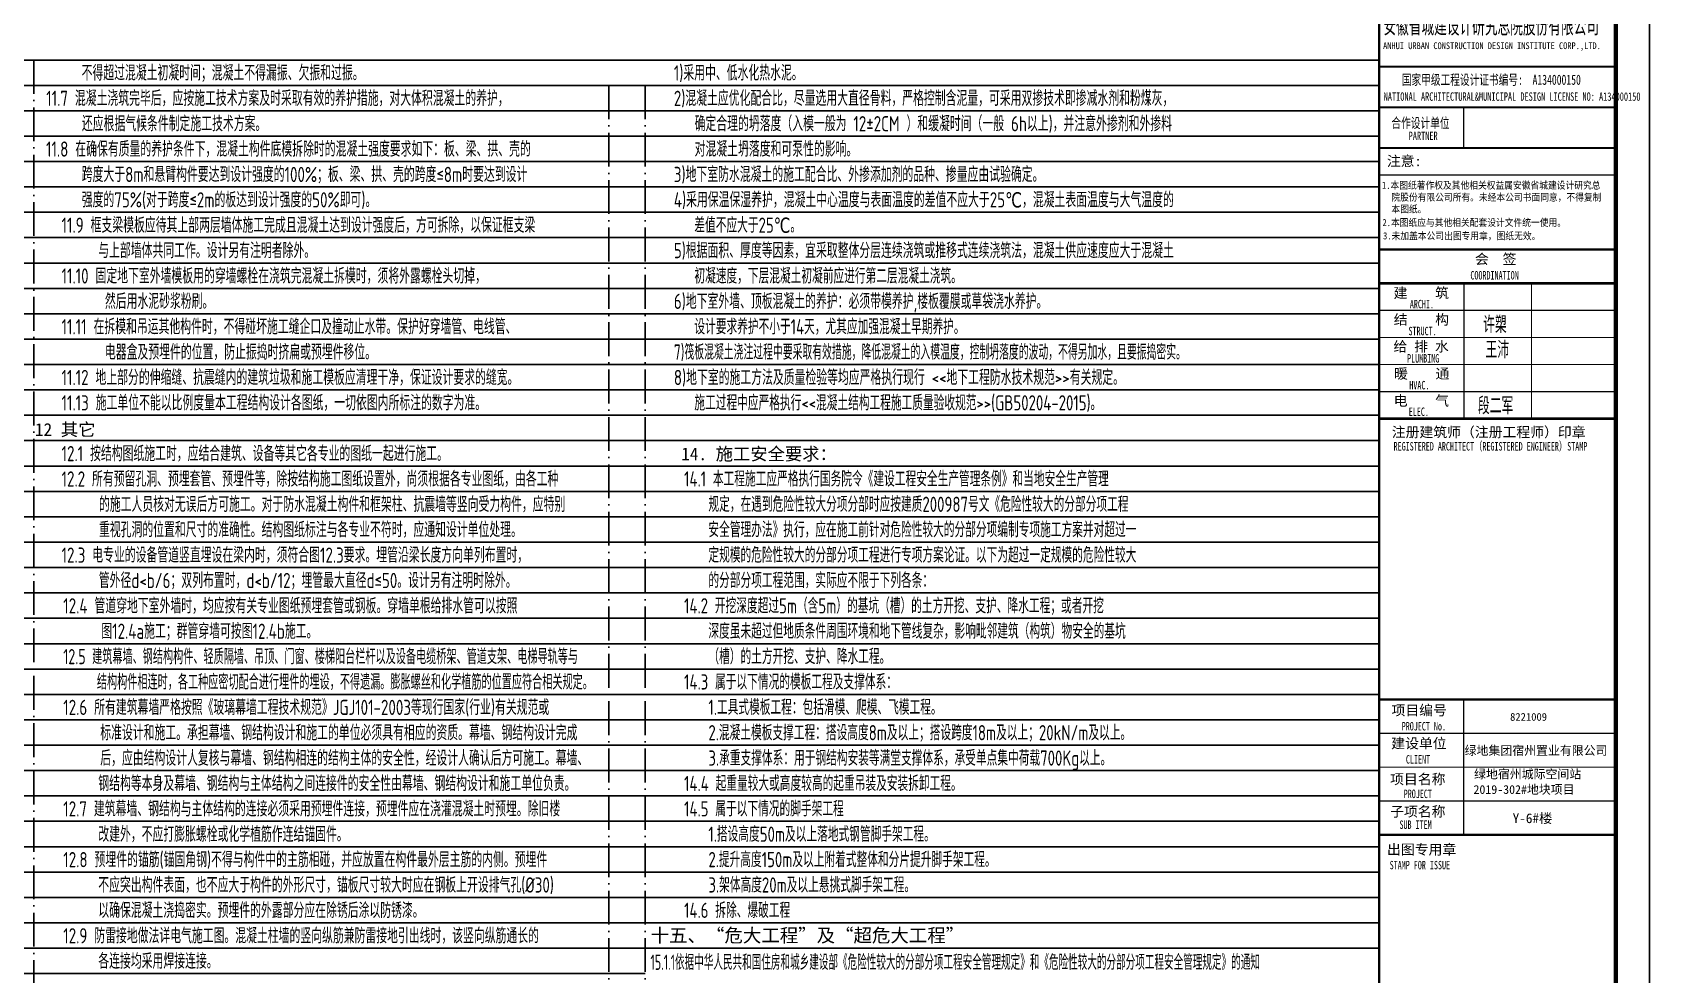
# Model space of a CAD drawing. Extents: x -1712635 to -854203, y -534641 to -21985.
# Drawn here: x -1538280 to -1490463, y -92424 to -64576 of the extents above; entities that cross this region are included whole.
import ezdxf

# ---------------------------------------------------------------- set-up
doc = ezdxf.new("R2010")
doc.units = 0
doc.header["$LTSCALE"] = 1000
doc.linetypes.add('D1', pattern=[14, 10, -2, 0, -2])
doc.layers.get('Defpoints').update_dxf_attribs({"linetype": 'CONTINUOUS'})
for name, color, linetype in [('C-SHET-TTLB', 11, 'CONTINUOUS'), ('CAPTION', 2, 'CONTINUOUS'), ('PUB_TITLE', 4, 'CONTINUOUS'), ('STEEL', 7, 'CONTINUOUS'), ('图签文字', 4, 'CONTINUOUS'), ('水平筋标注', 7, 'CONTINUOUS')]:
    doc.layers.add(name, color=color, linetype=linetype)
for name, color, linetype, lineweight in [('S-1-TEXT', 7, 'CONTINUOUS', 18), ('S-1-修改', 23, 'CONTINUOUS', 18), ('图框', 9, 'CONTINUOUS', 18), ('图签', 147, 'CONTINUOUS', 18)]:
    doc.layers.add(name, color=color, linetype=linetype, lineweight=lineweight)
doc.styles.add('HT', font='simhei.ttf')
doc.styles.add('TS', font='tssdeng.shx', dxfattribs={"width": 0.7, "bigfont": 'tssdchn.shx'})
doc.styles.add('TSSD_REIN', font='tssdeng.shx', dxfattribs={"width": 0.7, "height": 300, "bigfont": 'tssdchn.shx'})
doc.styles.add('宋体', font='', dxfattribs={"height": 50})
doc.styles.add('建筑图签-1', font='simhei.ttf', dxfattribs={"width": 0.7})
doc.styles.add('建筑图签-2', font='TXT.shx', dxfattribs={"width": 0.5, "bigfont": 'HZTXT.shx'})
doc.styles.add('黑体', font='simhei.ttf')
doc.styles.get('宋体').set_extended_font_data('SimSun')

# ---------------------------------------------------------------- blocks, each defined once
blk = doc.blocks.new('20210804.19142487')
at = {"layer": '图框'}
for p, q in [((25, 53800), (7025, 53800)), ((25, 53800), (7025, 53800)), ((25, 52600), (7025, 52600))]:
    blk.add_line(p, q, dxfattribs=at)
for points, const_width in [([(25, 0), (25, 57400)], 70), ([(25, 53800), (7025, 53800)], 60), ([(25, 52600), (7025, 52600)], 60), ([(25, 52600), (7025, 52600)], 60), ([(2525, 52600), (2525, 51400)], 35), ([(25, 51400), (7025, 51400)], 60), ([(25, 51400), (7025, 51400)], 60), ([(25, 50599), (7025, 50599)], 35), ([(34, 48400), (7034, 48400)], 60), ([(34, 47400), (7034, 47400)], 70), ([(34, 47400), (7034, 47400)], 70), ([(2534, 47400), (2534, 43400)], 35), ([(4534, 47400), (4534, 43400)], 35), ([(34, 46600), (7034, 46600)], 35), ([(34, 45800), (7034, 45800)], 35), ([(34, 45000), (7034, 45000)], 35), ([(34, 44200), (7034, 44200)], 35), ([(34, 43400), (7034, 43400)], 70), ([(25, 35100), (7025, 35100)], 70), ([(25, 35100), (7025, 35100)], 70), ([(2525, 31100), (2525, 35100)], 35), ([(25, 34100), (7025, 34100)], 35), ([(25, 33100), (7025, 33100)], 35), ([(25, 32100), (7025, 32100)], 35), ([(7025, 31100), (25, 31100)], 70)]:
    blk.add_lwpolyline(points, dxfattribs=dict(at, const_width=const_width))
at = {"layer": 'PUB_TITLE', "style": 'HT', "width": 0.88}
for s, p in [('1.本图纸著作权及其他相关权益属安徽省城建设计研究总', (111, 50193)), ('院股份有限公司所有。未经本公司书面同意，不得复制', (390, 49839)), (' 2.本图纸应与其他相关配套设计文件统一使用。 ', (0, 49092)), ('本图纸。', (390, 49489)), ('3.未加盖本公司出图专用章，图纸无效。', (143, 48698))]:
    blk.add_text(s, height=210, dxfattribs=at).set_placement(p)
at = {"layer": '图签', "color": 2, "style": '宋体'}
blk.add_text('8221009', height=229.3, dxfattribs=at).set_placement((3899, 34472))
at = {"layer": '图签', "color": 154, "style": '宋体'}
for s, height, p in [('绿地集团宿州置业有限公司', 258.01, (2555, 33462)), ('绿地宿州城际空间站', 258, (2834, 32766)), ('2019-302#地块项目', 258.01, (2817, 32311)), ('Y-6#楼', 286.7, (3974, 31448))]:
    blk.add_text(s, height=height, dxfattribs=at).set_placement(p)
at = {"layer": '图签文字', "color": 7, "style": '建筑图签-1'}
for s, height, width, p in [('安徽省城建设计研究总院股份有限公司', 500, 0.55, (153, 54777)), ('国家甲级工程设计证书编号:  A134000150', 300, 0.7, (697, 53267)), ('合作设计单位', 300, 0.7, (390, 51990))]:
    blk.add_text(s, height=height, dxfattribs=dict(at, width=width)).set_placement(p)
at = {"layer": '图签文字', "linetype": 'Continuous', "style": '建筑图签-1', "width": 0.91}
blk.add_text('ANHUI URBAN CONSTRUCTION DESIGN INSTITUTE CORP.,LTD.', height=200, dxfattribs=at).set_placement((144, 54322))
at = {"layer": '图签文字', "style": '建筑图签-1'}
for s, width, p in [('NATIONAL ARCHITECTURAL&MUNICIPAL DESIGN LICENSE NO: A134000150', 0.6, (162, 52795)), ('PARTNER', 0.6, (900, 51634)), ('COORDINATION', 0.7, (2725, 47513)), ('ARCHI.', 0.7, (935, 46662)), ('STRUCT.', 0.7, (895, 45865)), ('PLUMBING', 0.7, (854, 45058)), ('HVAC.', 0.7, (919, 44265)), ('ELEC.', 0.7, (904, 43480)), ('REGISTERED ARCHITECT（REGISTERED ENGINEER）STAMP', 0.7, (454, 42459)), ('PROJECT No.', 0.7, (695, 34185, -1799)), ('CLIENT', 0.7, (819, 33206)), ('PROJECT', 0.7, (754, 32187)), ('SUB ITEM', 0.7, (628, 31276)), ('STAMP FOR ISSUE', 0.7, (338, 30081))]:
    blk.add_text(s, height=250, dxfattribs=dict(at, width=width)).set_placement(p)
at = {"layer": '图签文字', "color": 7, "style": '建筑图签-1'}
for s, p in [('注意:', (257, 50863)), ('会  签', (2860, 47968)), ('建    筑', (455, 46967)), ('结    构', (459, 46179)), ('给 排 水', (450, 45385)), ('暖    通', (468, 44582)), ('电    气', (459, 43782)), ('注册建筑师（注册工程师）印章', (401, 42854)), ('项目编号', (393, 34632)), ('建设单位', (385, 33655)), ('项目名称', (352, 32597)), ('子项名称', (352, 31640)), ('出图专用章', (261, 30518))]:
    blk.add_text(s, height=300, dxfattribs=at).set_placement(p)
at = {"layer": '图签文字', "color": 1, "style": '建筑图签-2', "width": 0.7}
for s, p in [('许槊', (3100, 45928)), ('王沛', (3171, 45187)), ('段二军', (2946, 43532))]:
    blk.add_text(s, height=500, dxfattribs=at).set_placement(p)

msp = doc.modelspace()

# ---------------------------------------------------------------- linework, layer by layer
at = {"layer": 'C-SHET-TTLB'}
msp.add_lwpolyline([(-1490462.67, -60992.79), (-1490462.67, -120392.79), (-1595562.67, -120392.79), (-1595562.67, -60992.79)], close=True, dxfattribs=at)
at = {"layer": 'C-SHET-TTLB', "const_width": 120}
msp.add_lwpolyline([(-1593722.67, -61992.79), (-1491462.67, -61992.79), (-1491462.67, -119392.79), (-1593722.67, -119392.79)], close=True, dxfattribs=at)
at = {"layer": 'Defpoints', "color": 252}
for p, q in [((-1593722.67, -65392.79), (-1498462.67, -65392.79)), ((-1593722.67, -66142.79), (-1498462.67, -66142.79)), ((-1593722.67, -66892.79), (-1498462.67, -66892.79)), ((-1593722.67, -67642.79), (-1498462.67, -67642.79)), ((-1593722.67, -68392.79), (-1498462.67, -68392.79)), ((-1593722.67, -69142.79), (-1498462.67, -69142.79)), ((-1593722.67, -69892.79), (-1498462.67, -69892.79)), ((-1593722.67, -70642.79), (-1498462.67, -70642.79)), ((-1593722.67, -71392.79), (-1498462.67, -71392.79)), ((-1593722.67, -72142.79), (-1498462.67, -72142.79)), ((-1593722.67, -72892.79), (-1498462.67, -72892.79)), ((-1593722.67, -73642.79), (-1498462.67, -73642.79)), ((-1593722.67, -74392.79), (-1498462.67, -74392.79)), ((-1593722.67, -75142.79), (-1498462.67, -75142.79)), ((-1593722.67, -75892.79), (-1498462.67, -75892.79)), ((-1593722.67, -76642.79), (-1498462.67, -76642.79)), ((-1593722.67, -77392.79), (-1498462.67, -77392.79)), ((-1593722.67, -78142.79), (-1498462.67, -78142.79)), ((-1593722.67, -78892.79), (-1498462.67, -78892.79)), ((-1593722.67, -79642.79), (-1498462.67, -79642.79)), ((-1593722.67, -80392.79), (-1498462.67, -80392.79)), ((-1593722.67, -81142.79), (-1498462.67, -81142.79)), ((-1593722.67, -81892.79), (-1498462.67, -81892.79)), ((-1593722.67, -82642.79), (-1498462.67, -82642.79)), ((-1593722.67, -83392.79), (-1498462.67, -83392.79)), ((-1593722.67, -84142.79), (-1498462.67, -84142.79)), ((-1593722.67, -84892.79), (-1498462.67, -84892.79)), ((-1593722.67, -85642.79), (-1498462.67, -85642.79)), ((-1593722.67, -86392.79), (-1498462.67, -86392.79)), ((-1593722.67, -87142.79), (-1498462.67, -87142.79)), ((-1593722.67, -87892.79), (-1498462.67, -87892.79)), ((-1593722.67, -88642.79), (-1498462.67, -88642.79)), ((-1593722.67, -89392.79), (-1498462.67, -89392.79)), ((-1593722.67, -90142.79), (-1498462.67, -90142.79)), ((-1593722.67, -90892.79), (-1498462.67, -90892.79)), ((-1593722.67, -91642.79), (-1498462.67, -91642.79)), ((-1593722.67, -92392.79), (-1520162.67, -92392.79))]:
    msp.add_line(p, q, dxfattribs=at)
at = {"layer": 'Defpoints', "color": 252, "linetype": 'D1', "ltscale": 0.1}
for p, q in [((-1538234.67, -65392.79), (-1538234.67, -119392.79)), ((-1521234.67, -66142.79), (-1521234.67, -119392.79)), ((-1520162.67, -66142.79), (-1520162.67, -119392.79))]:
    msp.add_line(p, q, dxfattribs=at)
at = {"layer": '图框', "const_width": 70}
msp.add_lwpolyline([(-1498462.67, -119392.79), (-1498462.67, -61992.79)], dxfattribs=at)

# ---------------------------------------------------------------- block references
at = {"layer": '水平筋标注'}
msp.add_blockref('20210804.19142487', (-1498487.82, -119392.79), dxfattribs=at)

# ---------------------------------------------------------------- texts
at = {"layer": 'CAPTION', "style": '黑体'}
msp.add_text('十五、“危大工程”及“超危大工程”', height=400, dxfattribs=at).set_placement((-1519999.55, -91463.77))
at = {"layer": 'S-1-TEXT', "style": 'TS'}
for s, width, p in [('不得超过混凝土初凝时间；混凝土不得漏振、欠振和过振。', 0.75, (-1536822.73, -66000.36)), ('11.7 混凝土浇筑完毕后，应按施工技术方案及时采取有效的养护措施，对大体积混凝土的养护，', 0.75, (-1537868.76, -66750.36)), ('还应根据气候条件制定施工技术方案。', 0.75, (-1536813.6, -67500.36)), ('11.8 在确保有质量的养护条件下，混凝土构件底模拆除时的混凝土强度要求如下：板、梁、拱、壳的', 0.75, (-1537874.65, -68250.36)), ('跨度大于8m和悬臂构件要达到设计强度的100%%%；板、梁、拱、壳的跨度≤8m时要达到设计', 0.75, (-1536819.49, -69000.36)), ('强度的75%%%(对于跨度≤2m的板达到设计强度的50%%%即可)。', 0.75, (-1536819.49, -69750.36)), ('11.9 框支梁模板应待其上部两层墙体施工完成且混凝土达到设计强度后，方可拆除，以保证框支梁', 0.75, (-1537415.92, -70500.36)), ('与上部墙体共同工作。设计另有注明者除外。', 0.75, (-1536331.16, -71250.36)), ('11.10 固定地下室外墙模板用的穿墙螺栓在浇筑完混凝土拆模时，须将外露螺栓头切掉，', 0.75, (-1537415.92, -72000.36)), ('然后用水泥砂浆粉刷。', 0.75, (-1536134.03, -72750.36)), ('11.11 在拆模和吊运其他构件时，不得碰坏施工缝企口及撞动止水带。保护好穿墙管、电线管、', 0.75, (-1537415.92, -73500.36)), ('电器盒及预埋件的位置，防止振捣时挤扁或预埋件移位。 ', 0.75, (-1536134.03, -74250.36)), ('11.12 地上部分的伸缩缝、抗震缝内的建筑垃圾和施工模板应清理干净，保证设计要求的缝宽。', 0.75, (-1537415.92, -75000.36)), ('11.13 施工单位不能以比例度量本工程结构设计各图纸，一切依图内所标注的数字为准。', 0.75, (-1537415.92, -75750.36)), ('12.1 按结构图纸施工时，应结合建筑、设备等其它各专业的图纸一起进行施工。', 0.75, (-1537415.92, -77250.36)), ('12.2 所有预留孔洞、预埋套管、预埋件等，除按结构施工图纸设置外，尚须根据各专业图纸，由各工种', 0.75, (-1537415.92, -78000.36)), ('的施工人员核对无误后方可施工。对于防水混凝土构件和框架柱、抗震墙等竖向受力构件，应特别', 0.75, (-1536310.52, -78750.36)), ('重视孔洞的位置和尺寸的准确性。结构图纸标注与各专业不符时，应通知设计单位处理。', 0.75, (-1536310.52, -79500.36)), ('12.3 电专业的设备管道竖直埋设在梁内时，须符合图12.3要求。埋管沿梁长度方向单列布置时，', 0.75, (-1537415.92, -80250.36)), ('管外径d<b/6；双列布置时，d<b/12；埋管最大直径d≤50。设计另有注明时除外。', 0.75, (-1536315.9, -81000.36)), ('12.4 管道穿地下室外墙时，均应按有关专业图纸预埋套管或钢板。穿墙单根给排水管可以按照', 0.75, (-1537365.92, -81750.36)), ('图12.4a施工；群管穿墙可按图12.4b施工。', 0.75, (-1536239.74, -82500.36)), ('12.5 建筑幕墙、钢结构构件、轻质隔墙、吊顶、门窗、楼梯阳台栏杆以及设备电缆桥架、管道支架、电梯导轨等与', 0.7, (-1537365.92, -83250.36)), ('结构构件相连时，各工种应密切配合进行埋件的埋设，不得遗漏。膨胀螺丝和化学植筋的位置应符合相关规定。', 0.7, (-1536371.06, -84000.36)), ('12.6 所有建筑幕墙严格按照《玻璃幕墙工程技术规范》JGJ101-2003等现行国家(行业)有关规范或', 0.75, (-1537365.92, -84750.36)), ('标准设计和施工。承担幕墙、钢结构设计和施工的单位必须具有相应的资质。幕墙、钢结构设计完成', 0.75, (-1536271.69, -85500.36)), ('后，应由结构设计人复核与幕墙、钢结构相连的结构主体的安全性，经设计人确认后方可施工。幕墙、', 0.75, (-1536271.69, -86250.36)), ('钢结构等本身及幕墙、钢结构与主体结构之间连接件的安全性由幕墙、钢结构设计和施工单位负责。', 0.75, (-1536329.82, -87000.36)), ('12.7 建筑幕墙、钢结构与主体结构的连接必须采用预埋件连接，预埋件应在浇灌混凝土时预埋。除旧楼', 0.75, (-1537365.92, -87750.36)), ('改建外，不应打膨胀螺栓或化学植筋作连结锚固件。', 0.75, (-1536329.82, -88500.36)), ('12.8 预埋件的锚筋(锚固角钢)不得与构件中的主筋相碰，并应放置在构件最外层主筋的内侧。预埋件', 0.75, (-1537365.92, -89250.36)), ('不应突出构件表面，也不应大于构件的外形尺寸，锚板尺寸较大时应在钢板上开设排气孔(%%C30)', 0.75, (-1536329.82, -90000.36)), ('以确保混凝土浇捣密实。预埋件的外露部分应在除锈后涂以防锈漆。', 0.75, (-1536329.82, -90750.36)), ('12.9 防雷接地做法详电气施工图。混凝土柱墙的竖向纵筋兼防雷接地引出线时，该竖向纵筋通长的', 0.75, (-1537365.92, -91500.36)), ('各连接均采用焊接连接。', 0.75, (-1536329.82, -92250.36))]:
    msp.add_text(s, height=450, dxfattribs=dict(at, width=width)).set_placement(p)
at = {"layer": 'S-1-TEXT', "style": '黑体'}
msp.add_text('12 其它', height=375, dxfattribs=at).set_placement((-1538203.73, -76500.36))
at = {"layer": 'S-1-修改', "color": 0, "style": 'TS'}
for s, width, p in [('1)采用中、低水化热水泥。', 0.75, (-1519313.25, -66000.36)), ('2)混凝土应优化配合比，尽量选用大直径骨料，严格控制含泥量，可采用双掺技术即掺减水剂和粉煤灰， ', 0.75, (-1519313.25, -66750.36)), ('   确定合理的坍落度（入模一般为 12%%P2CM ）和缓凝时间（一般 6h以上)，并注意外掺剂和外掺料', 0.75, (-1519313.25, -67500.36)), ('   对混凝土坍落度和可泵性的影响。', 0.75, (-1519313.25, -68250.36)), ('3)地下室防水混凝土的施工配合比、外掺添加剂的品种、掺量应由试验确定。', 0.75, (-1519313.25, -69000.36)), ('4)采用保温保湿养护，混凝土中心温度与表面温度的差值不应大于25℃，混凝土表面温度与大气温度的 ', 0.75, (-1519313.25, -69750.36)), ('   差值不应大于25℃。', 0.74, (-1519313.25, -70500.36)), ('5)根据面积、厚度等因素，宜采取整体分层连续浇筑或推移式连续浇筑法，混凝土供应速度应大于混凝土', 0.75, (-1519313.25, -71250.36)), ('   初凝速度，下层混凝土初凝前应进行第二层混凝土浇筑。', 0.74, (-1519313.25, -72000.36)), ('6)地下室外墙、顶板混凝土的养护：必须带模养护,楼板覆膜或草袋浇水养护。', 0.75, (-1519313.25, -72750.36)), ('   设计要求养护不小于14天，尤其应加强混凝土早期养护。 ', 0.74, (-1519313.25, -73500.36)), ('7)筏板混凝土浇注过程中要采取有效措施，降低混凝土的入模温度，控制坍落度的波动，不得另加水，且要振捣密实。 ', 0.68, (-1519313.25, -74250.36)), ('8)地下室的施工方法及质量检验等均应严格执行现行 <<地下工程防水技术规范>>有关规定。 ', 0.75, (-1519313.25, -75000.36)), ('   施工过程中应严格执行<<混凝土结构工程施工质量验收规范>>(GB50204-2015)。', 0.74, (-1519313.25, -75750.36)), ('14.1 本工程施工应严格执行国务院令《建设工程安全生产管理条例》和当地安全生产管理', 0.74, (-1519011.13, -77998.77)), ('规定，在遇到危险性较大分项分部时应按建质200987号文《危险性较大的分部分项工程', 0.74, (-1518291.66, -78748.77)), ('安全管理办法》执行，应在施工前针对危险性较大的分部分项编制专项施工方案并对超过一', 0.74, (-1518291.66, -79498.77)), ('定规模的危险性较大的分部分项工程进行专项方案论证。以下为超过一定规模的危险性较大', 0.74, (-1518291.66, -80248.77)), ('的分部分项工程范围，实际应不限于下列各条：', 0.74, (-1518291.66, -80998.77)), ('14.2 开挖深度超过5m（含5m）的基坑（槽）的土方开挖、支护、降水工程；或者开挖', 0.74, (-1519011.13, -81748.77)), ('深度虽未超过但地质条件周围环境和地下管线复杂，影响毗邻建筑（构筑）物安全的基坑', 0.74, (-1518291.66, -82498.77)), ('（槽）的土方开挖、支护、降水工程。 ', 0.74, (-1518291.66, -83248.77)), ('14.3 属于以下情况的模板工程及支撑体系：', 0.74, (-1519011.13, -83998.77)), ('1.工具式模板工程：包括滑模、爬模、飞模工程。', 0.74, (-1518291.66, -84748.77)), ('2.混凝土模板支撑工程：搭设高度8m及以上；搭设跨度18m及以上；20kN/m及以上。', 0.74, (-1518291.66, -85498.77)), ('3.承重支撑体系：用于钢结构安装等满堂支撑体系，承受单点集中荷载700Kg以上。', 0.74, (-1518291.66, -86248.77)), ('14.4 起重量较大或高度较高的起重吊装及安装拆卸工程。', 0.74, (-1519011.13, -86998.77)), ('14.5 属于以下情况的脚手架工程', 0.74, (-1519011.13, -87748.77)), ('1.搭设高度50m及以上落地式钢管脚手架工程。', 0.74, (-1518291.66, -88498.77)), ('2.提升高度150m及以上附着式整体和分片提升脚手架工程。', 0.74, (-1518291.66, -89248.77)), ('3.架体高度20m及以上悬挑式脚手架工程。', 0.74, (-1518291.66, -89998.77)), ('14.6 拆除、爆破工程', 0.74, (-1519011.13, -90748.77))]:
    msp.add_text(s, height=450, dxfattribs=dict(at, width=width)).set_placement(p)
at = {"layer": 'S-1-修改', "color": 0, "style": '黑体'}
msp.add_text('14. 施工安全要求：', height=375, dxfattribs=at).set_placement((-1519095.75, -77220.59))
at = {"layer": 'STEEL', "color": 7, "style": 'TSSD_REIN', "width": 0.6}
msp.add_text('15.1.1依据中华人民共和国住房和城乡建设部《危险性较大的分部分项工程安全管理规定》和《危险性较大的分部分项工程安全管理规定》的通知', height=450, dxfattribs=at).set_placement((-1520005, -92283.93))

doc.saveas('drawing.dxf')
